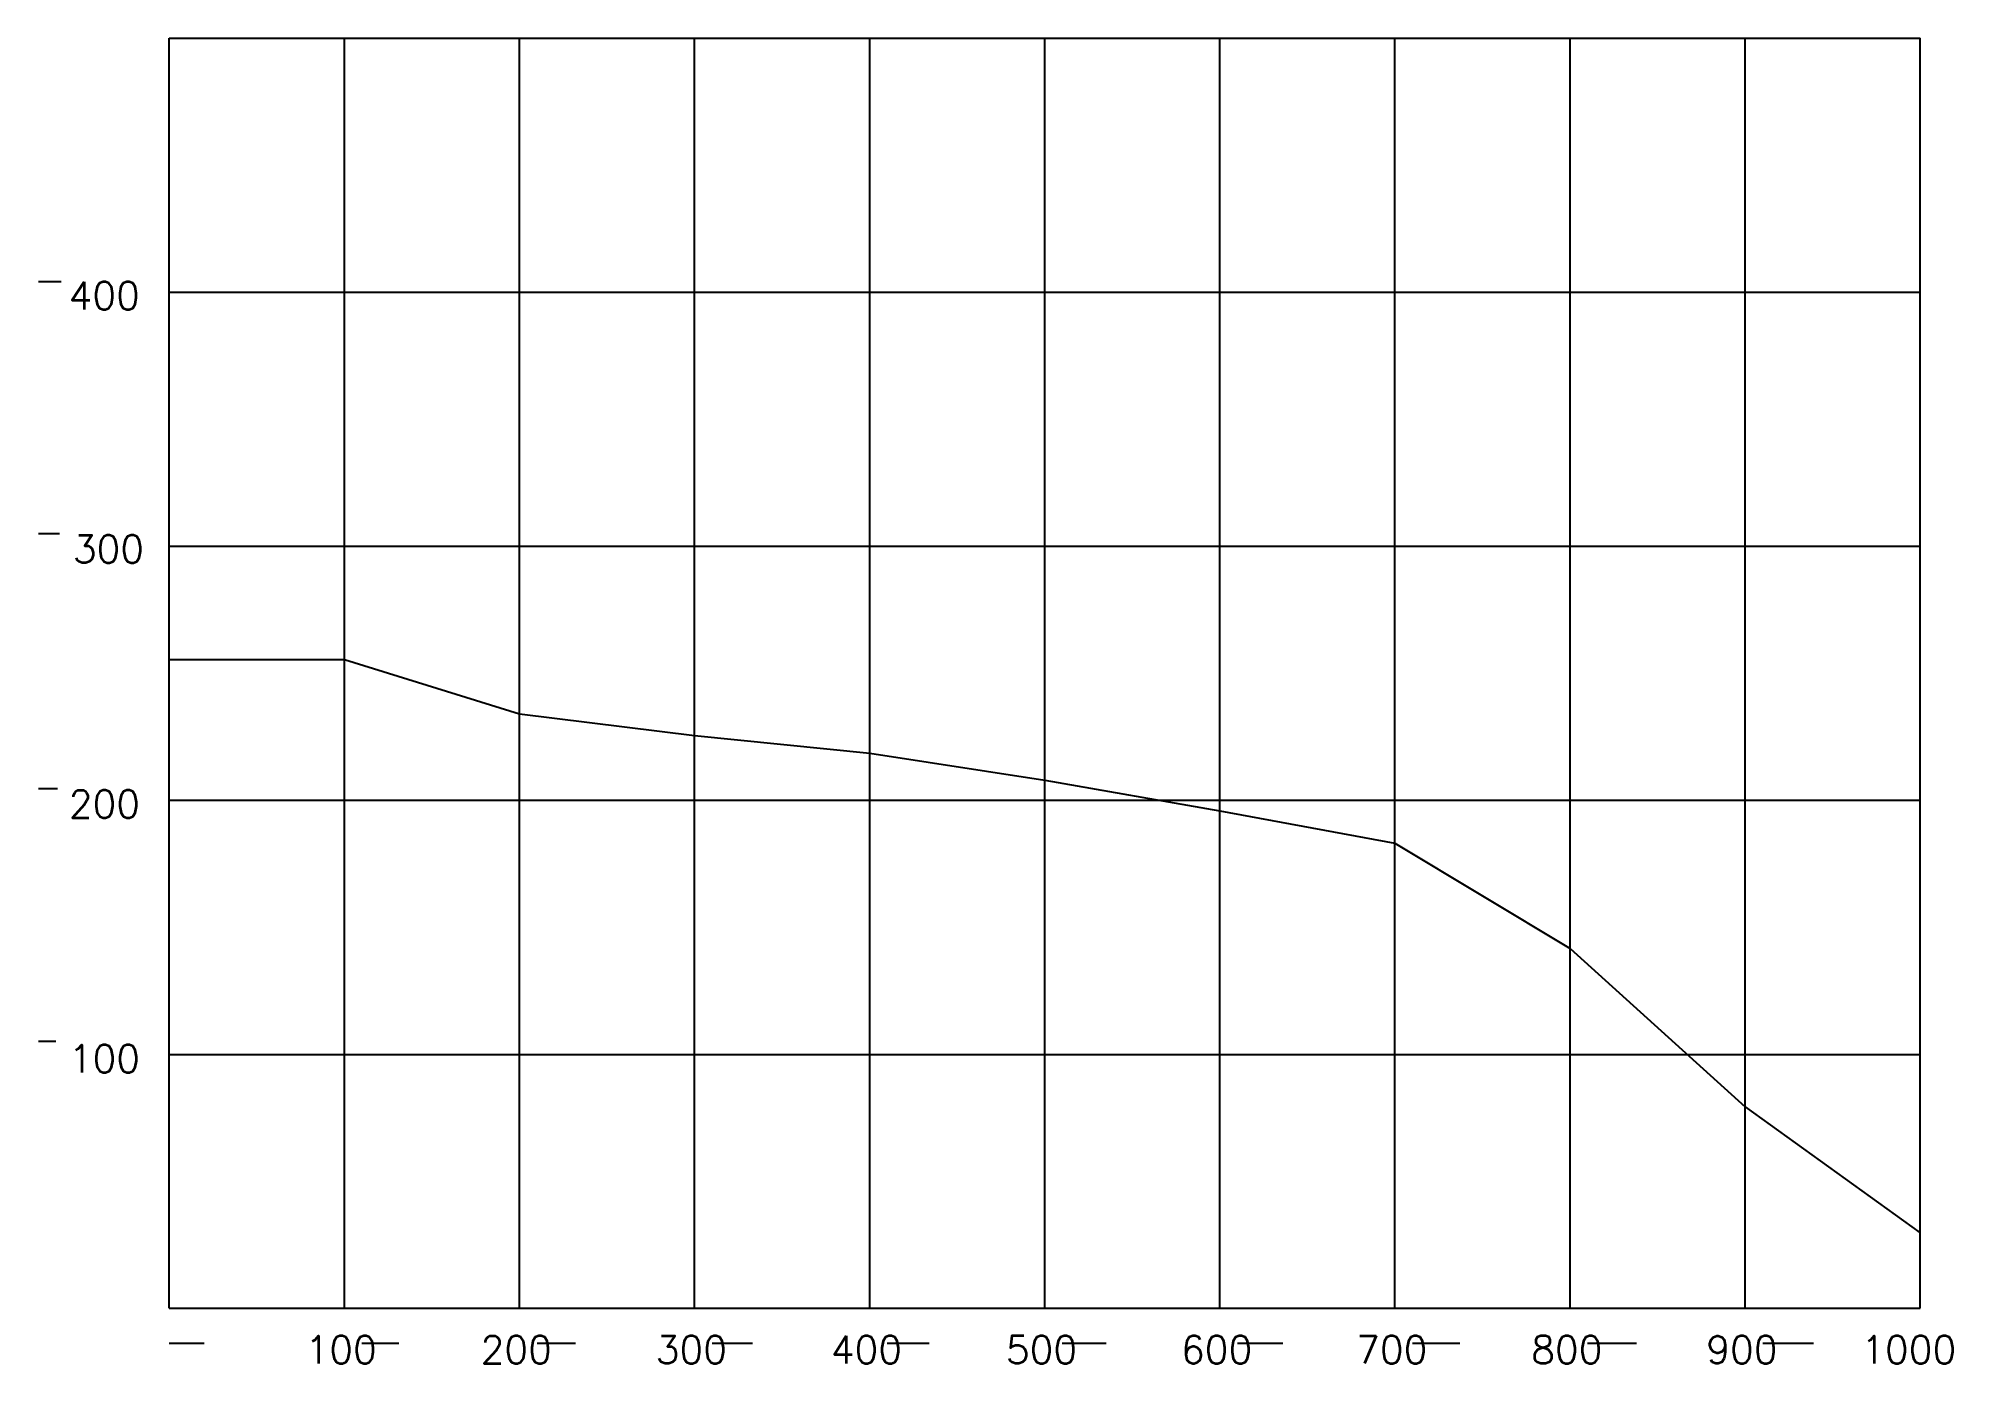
# Model space of a CAD drawing. Extents: x 325 to 1419, y 193 to 950.
import ezdxf
from ezdxf.enums import TextEntityAlignment as Align

# ---------------------------------------------------------------- set-up
doc = ezdxf.new("R2010")
doc.units = 0
doc.header["$MEASUREMENT"] = 0
doc.layers.get('0').update_dxf_attribs({"linetype": 'CONTINUOUS'})
doc.layers.add('-1', color=7, linetype='CONTINUOUS')
doc.layers.add('1', color=7, linetype='CONTINUOUS')
doc.styles.add('ROMANS', font='ROMANS', dxfattribs={"height": 0.2})

msp = doc.modelspace()

# ---------------------------------------------------------------- linework, layer by layer
at = {"layer": '-1', "color": 2, "linetype": 'Continuous'}
for p, q in [((325.2, 811.3), (338.2, 811.3)), ((325.2, 667.5), (337.2, 667.5)), ((325.2, 521.8), (336.2, 521.8)), ((325.2, 377.5), (335.2, 377.5)), ((400, 205), (420, 205)), ((510, 205), (531, 205)), ((610, 205), (632, 205)), ((710, 205), (733, 205)), ((810, 205), (834, 205)), ((910, 205), (935, 205)), ((1010, 205), (1036, 205)), ((1110, 205), (1137, 205)), ((1210, 205), (1238, 205)), ((1310, 205), (1339, 205))]:
    msp.add_line(p, q, dxfattribs=at)
at = {"color": 7, "linetype": 'Continuous'}
for p, q in [((400, 950.2), (1400, 950.2)), ((400, 225), (400, 950.2)), ((1400, 225), (1400, 950.2)), ((400, 595.5), (500, 595.5)), ((500, 595.5), (600, 564.5)), ((600, 564.5), (700, 552)), ((700, 552), (800, 542)), ((800, 542), (900, 526.5)), ((900, 526.5), (1000, 509)), ((1000, 509), (1100, 490.5)), ((1100, 490.5), (1200, 430.5)), ((1200, 430.5), (1300, 340)), ((1300, 340), (1400, 268)), ((400, 225), (1400, 225))]:
    msp.add_line(p, q, dxfattribs=at)
at = {"layer": '1', "color": 4, "linetype": 'Continuous'}
for p, q in [((500, 225), (500, 950.2)), ((600, 225), (600, 950.2)), ((700, 225), (700, 950.2)), ((800, 225), (800, 950.2)), ((900, 225), (900, 950.2)), ((1000, 225), (1000, 950.2)), ((1100, 225), (1100, 950.2)), ((1200, 225), (1200, 950.2)), ((1300, 225), (1300, 950.2)), ((400, 805.2), (1400, 805.2)), ((400, 660.1), (1400, 660.1)), ((400, 515.1), (1400, 515.1)), ((400, 370), (1400, 370))]:
    msp.add_line(p, q, dxfattribs=at)

# ---------------------------------------------------------------- texts
at = {"layer": '-1', "color": 7, "linetype": 'Continuous', "style": 'ROMANS'}
for s, p in [('400', (342.5, 811.2)), ('300', (344.9, 666.4)), ('200', (342.6, 520.8)), ('100', (342.6, 375.4)), ('100', (477.8, 209.2)), ('200', (577.8, 209.2)), ('300', (677.8, 209.2)), ('400', (777.8, 209.2)), ('500', (877.8, 209.2)), ('600', (977.8, 209.2)), ('700', (1077.8, 209.2)), ('800', (1177.8, 209.2)), ('900', (1277.8, 209.2)), ('1000', (1366.3, 209.2))]:
    msp.add_text(s, height=15.82, dxfattribs=at).set_placement(p, align=Align.TOP_LEFT)

doc.saveas('drawing.dxf')
